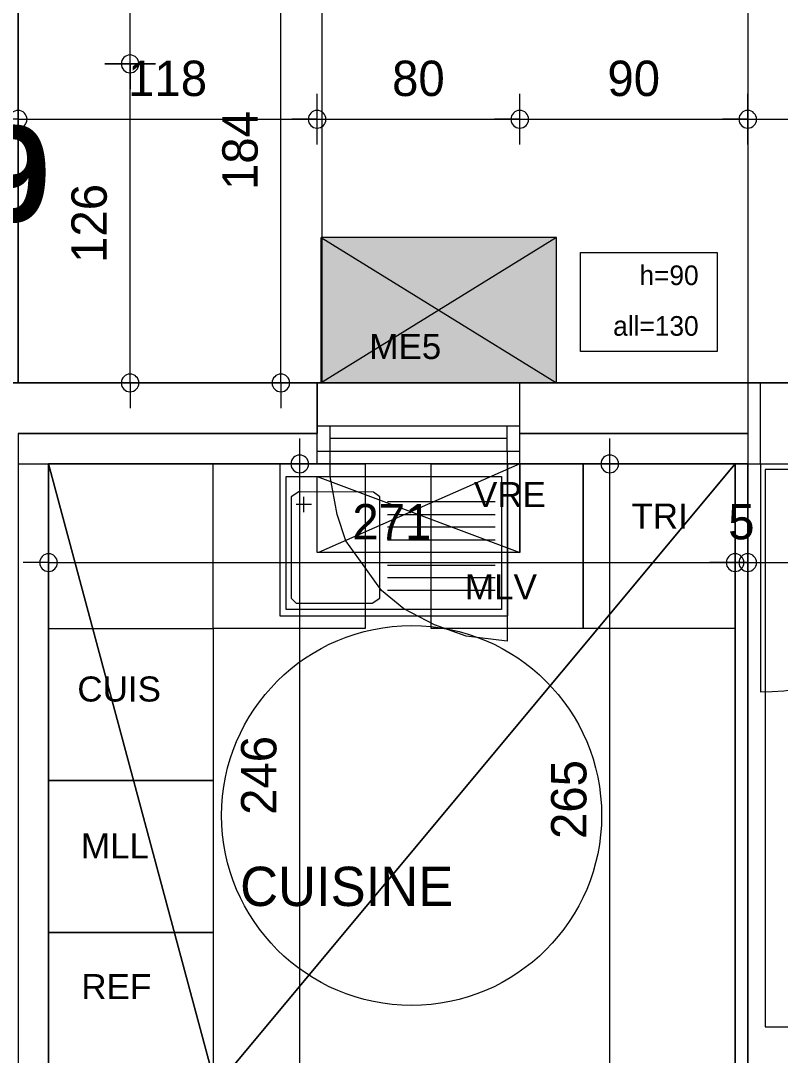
# Model space of a CAD drawing. Header units: metres. Extents: x 1.8 to 61.8, y -53.3 to -11.3.
# Drawn here: x 13.212 to 16.21, y -19.31 to -15.225 of the extents above; entities that cross this region are included whole.
import ezdxf
from ezdxf.enums import TextEntityAlignment as Align
from ezdxf.lldxf.tags import DXFTag

# ---------------------------------------------------------------- set-up
doc = ezdxf.new("R2010")
doc.units = ezdxf.units.M
doc.header["$MEASUREMENT"] = 0
for name, color, linetype in [('Calque commun', 7, 'Continuous'), ('Calque7', 7, 'Continuous'), ('Calque90', 7, 'Continuous'), ('Textes', 7, 'Continuous')]:
    doc.layers.add(name, color=color, linetype=linetype)
doc.styles.add('Arial9', font='arial.ttf', dxfattribs={"height": 0.098961})
doc.styles.add('Century Gothic10', font='GOTHIC.TTF', dxfattribs={"height": 0.077575})
doc.styles.add('Century Gothic15', font='GOTHIC.TTF', dxfattribs={"height": 0.139636})
doc.styles.add('Century Gothic16', font='GOTHICB.TTF', dxfattribs={"height": 0.378481})
doc.styles.add('Century Gothic18', font='GOTHIC.TTF', dxfattribs={"height": 0.155151})
tags = doc.linetypes.add('DOT2', pattern=[0.125, 0, -0.125]).pattern_tags.tags
tags[6:7] = [DXFTag(74, 4), DXFTag(75, 0), DXFTag(340, '0'), DXFTag(46, 1.0), DXFTag(50, 0.0), DXFTag(44, 0.0), DXFTag(45, 0.0)]
tags[4:5] = [DXFTag(74, 4), DXFTag(75, 0), DXFTag(340, '0'), DXFTag(46, 1.0), DXFTag(50, 0.0), DXFTag(44, 0.0), DXFTag(45, 0.0)]
tags = doc.linetypes.add('HIDDEN', pattern=[0.375, 0.25, -0.125]).pattern_tags.tags
tags[6:7] = [DXFTag(74, 4), DXFTag(75, 0), DXFTag(340, '0'), DXFTag(46, 1.0), DXFTag(50, 0.0), DXFTag(44, 0.0), DXFTag(45, 0.0)]
tags[4:5] = [DXFTag(74, 4), DXFTag(75, 0), DXFTag(340, '0'), DXFTag(46, 1.0), DXFTag(50, 0.0), DXFTag(44, 0.0), DXFTag(45, 0.0)]
tags = doc.linetypes.add('HIDDEN2', pattern=[0.1875, 0.125, -0.0625]).pattern_tags.tags
tags[6:7] = [DXFTag(74, 4), DXFTag(75, 0), DXFTag(340, '0'), DXFTag(46, 1.0), DXFTag(50, 0.0), DXFTag(44, 0.0), DXFTag(45, 0.0)]
tags[4:5] = [DXFTag(74, 4), DXFTag(75, 0), DXFTag(340, '0'), DXFTag(46, 1.0), DXFTag(50, 0.0), DXFTag(44, 0.0), DXFTag(45, 0.0)]

# ---------------------------------------------------------------- blocks, each defined once
blk = doc.blocks.new('Block52712')
at = {"layer": 'Calque commun', "color": 7, "linetype": 'Continuous', "lineweight": 18}
for p, q in [((13.2015, -16.6552), (14.3815, -16.6552)), ((15.1815, -16.6552), (16.0815, -16.6552))]:
    blk.add_line(p, q, dxfattribs=at)
at = {"layer": 'Calque commun', "color": 7, "linetype": 'Continuous', "lineweight": 9}
for p, q in [((13.2015, -16.8552), (14.3815, -16.8552)), ((15.1815, -16.8552), (16.0815, -16.8552)), ((13.2015, -16.9752), (14.3815, -16.9752)), ((15.1815, -16.9752), (16.0815, -16.9752))]:
    blk.add_line(p, q, dxfattribs=at)
blk = doc.blocks.new('Block52729')
at = {"layer": 'Calque commun', "color": 7, "linetype": 'Continuous', "lineweight": 9}
blk.add_line((13.3216, -25.3352), (13.3216, -16.9752), dxfattribs=at)
blk = doc.blocks.new('120x220')
at = {"layer": 'Calque commun', "color": 7, "linetype": 'HIDDEN', "lineweight": 9}
mesh = blk.add_polyface(dxfattribs=at)
corners = [(0, 2.2), (0, 0), (1.2, 0), (1.2, 2.2)]
mesh.append_faces([[corners[k] for k in face] for face in [(0, 1, 2, 3)]], dxfattribs={"color": 7})
blk = doc.blocks.new('@PRES_1_$$_1-10')
at = {"layer": 'Calque commun', "color": 5, "linetype": 'Continuous', "lineweight": 9}
for p, q in [((0, 0.32), (0.8, 0.32)), ((0.8, 0.15), (0, 0.15)), ((0.05, 0.05), (0.05, 0.15)), ((0.75, 0.15), (0.75, 0.05)), ((0.05, 0.1), (0.75, 0.1)), ((0.8, 0.05), (0, 0.05)), ((0, 0), (0.8, 0))]:
    blk.add_line(p, q, dxfattribs=at)
blk = doc.blocks.new('@PRES_1_$$_1-11')
at = {"layer": 'Calque commun', "color": 7, "linetype": 'Continuous', "lineweight": 9}
blk.add_line((0, 0), (0, 0.32), dxfattribs=at)
blk = doc.blocks.new('@PRES_1_$$_1-12')
at = {"layer": 'Calque commun', "color": 7, "linetype": 'Continuous', "lineweight": 9}
blk.add_line((0, 0), (0, 0.32), dxfattribs=at)
blk = doc.blocks.new('INTER_2D_COMB4')
at = {"layer": 'Calque commun', "color": 0, "linetype": 'ByBlock', "lineweight": -2}
for name in ['@PRES_1_$$_1-10', '@PRES_1_$$_1-11']:
    blk.add_blockref(name, (0, 0), dxfattribs=at)
at = {"layer": 'Calque commun', "color": 0, "linetype": 'ByBlock', "lineweight": -2, "extrusion": (0, 0, -1), "xscale": -1, "yscale": -1, "zscale": -1, "rotation": -180}
blk.add_blockref('@PRES_1_$$_1-12', (-0.8, 0), dxfattribs=at)
blk = doc.blocks.new('PLACED_COMB4')
at = {"layer": 'Calque commun', "color": 0, "linetype": 'ByBlock', "lineweight": -2}
blk.add_blockref('INTER_2D_COMB4', (0, 0), dxfattribs=at)
blk = doc.blocks.new('new59')
at = {"layer": 'Calque commun', "color": 5, "linetype": 'Continuous', "lineweight": 9}
blk.add_arc((0, 0), 0.5, 0, 359.99941, dxfattribs=at)
blk = doc.blocks.new('new60')
at = {"layer": 'Calque commun', "color": 5, "linetype": 'Continuous', "lineweight": 9}
blk.add_arc((0, 0), 0.5, 0, 359.99941, dxfattribs=at)
blk = doc.blocks.new('DimLine53301')
at = {"layer": 'Calque commun', "color": 5, "linetype": 'Continuous', "lineweight": 9}
for p, q in [((13.6432, -15.3952), (13.6432, -15.2952)), ((13.5432, -15.3952), (13.7432, -15.3952)), ((13.6432, -16.6552), (13.6432, -15.3952)), ((13.5432, -16.6552), (13.7432, -16.6552)), ((13.6432, -16.6552), (13.6432, -16.7552))]:
    blk.add_line(p, q, dxfattribs=at)
at = {"layer": 'Calque commun', "color": 5, "linetype": 'Continuous', "lineweight": 9, "xscale": 0.07000000029802322, "yscale": 0.07000000029802322, "zscale": 0.07000000029802322, "rotation": 90}
for name, p in [('new60', (13.6432, -15.3952)), ('new59', (13.6432, -16.6552))]:
    blk.add_blockref(name, p, dxfattribs=at)
at = {"layer": 'Calque commun', "color": 5, "linetype": 'Continuous', "lineweight": 9, "style": 'Century Gothic15'}
blk.add_text('126', height=0.13964, rotation=90, dxfattribs=at).set_placement((13.5932, -16.0252), align=Align.BOTTOM_CENTER)
blk = doc.blocks.new('new105')
at = {"layer": 'Calque commun', "color": 5, "linetype": 'Continuous', "lineweight": 9}
blk.add_arc((0, 0), 0.5, 0, 359.99941, dxfattribs=at)
blk = doc.blocks.new('new106')
at = {"layer": 'Calque commun', "color": 5, "linetype": 'Continuous', "lineweight": 9}
blk.add_arc((0, 0), 0.5, 0, 359.99941, dxfattribs=at)
blk = doc.blocks.new('DimLine55509')
at = {"layer": 'Calque commun', "color": 5, "linetype": 'Continuous', "lineweight": 9}
for p, q in [((13.2015, -15.7141), (13.2015, -15.5141)), ((14.3815, -15.7141), (14.3815, -15.5141)), ((13.2015, -15.6141), (13.1015, -15.6141)), ((13.2015, -15.6141), (14.3815, -15.6141)), ((14.3815, -15.6141), (14.4815, -15.6141))]:
    blk.add_line(p, q, dxfattribs=at)
at = {"layer": 'Calque commun', "color": 5, "linetype": 'Continuous', "lineweight": 9, "xscale": 0.07000000029802322, "yscale": 0.07000000029802322, "zscale": 0.07000000029802322}
for name, p in [('new105', (13.2015, -15.6141)), ('new106', (14.3815, -15.6141))]:
    blk.add_blockref(name, p, dxfattribs=at)
at = {"layer": 'Calque commun', "color": 5, "linetype": 'Continuous', "lineweight": 9, "style": 'Century Gothic15'}
blk.add_text('118', height=0.13964, dxfattribs=at).set_placement((13.7915, -15.5641), align=Align.BOTTOM_CENTER)
blk = doc.blocks.new('new107')
at = {"layer": 'Calque commun', "color": 5, "linetype": 'Continuous', "lineweight": 9}
blk.add_arc((0, 0), 0.5, 0, 359.99941, dxfattribs=at)
blk = doc.blocks.new('new108')
at = {"layer": 'Calque commun', "color": 5, "linetype": 'Continuous', "lineweight": 9}
blk.add_arc((0, 0), 0.5, 0, 359.99941, dxfattribs=at)
blk = doc.blocks.new('DimLine55517')
at = {"layer": 'Calque commun', "color": 5, "linetype": 'Continuous', "lineweight": 9}
for p, q in [((14.3815, -15.7141), (14.3815, -15.5141)), ((15.1815, -15.7141), (15.1815, -15.5141)), ((14.3815, -15.6141), (14.2815, -15.6141)), ((14.3815, -15.6141), (15.1815, -15.6141)), ((15.1815, -15.6141), (15.2815, -15.6141))]:
    blk.add_line(p, q, dxfattribs=at)
at = {"layer": 'Calque commun', "color": 5, "linetype": 'Continuous', "lineweight": 9, "xscale": 0.07000000029802322, "yscale": 0.07000000029802322, "zscale": 0.07000000029802322}
for name, p in [('new107', (14.3815, -15.6141)), ('new108', (15.1815, -15.6141))]:
    blk.add_blockref(name, p, dxfattribs=at)
at = {"layer": 'Calque commun', "color": 5, "linetype": 'Continuous', "lineweight": 9, "style": 'Century Gothic15'}
blk.add_text('80', height=0.13964, dxfattribs=at).set_placement((14.7815, -15.5641), align=Align.BOTTOM_CENTER)
blk = doc.blocks.new('new109')
at = {"layer": 'Calque commun', "color": 5, "linetype": 'Continuous', "lineweight": 9}
blk.add_arc((0, 0), 0.5, 0, 359.99941, dxfattribs=at)
blk = doc.blocks.new('new110')
at = {"layer": 'Calque commun', "color": 5, "linetype": 'Continuous', "lineweight": 9}
blk.add_arc((0, 0), 0.5, 0, 359.99941, dxfattribs=at)
blk = doc.blocks.new('DimLine55525')
at = {"layer": 'Calque commun', "color": 5, "linetype": 'Continuous', "lineweight": 9}
for p, q in [((15.1815, -15.7141), (15.1815, -15.5141)), ((16.0815, -15.7141), (16.0815, -15.5141)), ((15.1815, -15.6141), (15.0815, -15.6141)), ((15.1815, -15.6141), (16.0815, -15.6141)), ((16.0815, -15.6141), (16.1815, -15.6141))]:
    blk.add_line(p, q, dxfattribs=at)
at = {"layer": 'Calque commun', "color": 5, "linetype": 'Continuous', "lineweight": 9, "xscale": 0.07000000029802322, "yscale": 0.07000000029802322, "zscale": 0.07000000029802322}
for name, p in [('new109', (15.1815, -15.6141)), ('new110', (16.0815, -15.6141))]:
    blk.add_blockref(name, p, dxfattribs=at)
at = {"layer": 'Calque commun', "color": 5, "linetype": 'Continuous', "lineweight": 9, "style": 'Century Gothic15'}
blk.add_text('90', height=0.13964, dxfattribs=at).set_placement((15.6315, -15.5641), align=Align.BOTTOM_CENTER)
blk = doc.blocks.new('new111')
at = {"layer": 'Calque commun', "color": 5, "linetype": 'Continuous', "lineweight": 9}
blk.add_arc((0, 0), 0.5, 0, 359.99941, dxfattribs=at)
blk = doc.blocks.new('new112')
at = {"layer": 'Calque commun', "color": 5, "linetype": 'Continuous', "lineweight": 9}
blk.add_arc((0, 0), 0.5, 0, 359.99941, dxfattribs=at)
blk = doc.blocks.new('DimLine55533')
at = {"layer": 'Calque commun', "color": 5, "linetype": 'Continuous', "lineweight": 9}
for p, q in [((16.0815, -15.7141), (16.0815, -15.5141)), ((17.0815, -15.7141), (17.0815, -15.5141)), ((16.0815, -15.6141), (15.9815, -15.6141)), ((16.0815, -15.6141), (17.0815, -15.6141)), ((17.0815, -15.6141), (17.1815, -15.6141))]:
    blk.add_line(p, q, dxfattribs=at)
at = {"layer": 'Calque commun', "color": 5, "linetype": 'Continuous', "lineweight": 9, "xscale": 0.07000000029802322, "yscale": 0.07000000029802322, "zscale": 0.07000000029802322}
for name, p in [('new111', (16.0815, -15.6141)), ('new112', (17.0815, -15.6141))]:
    blk.add_blockref(name, p, dxfattribs=at)
at = {"layer": 'Calque commun', "color": 5, "linetype": 'Continuous', "lineweight": 9, "style": 'Century Gothic15'}
blk.add_text('100', height=0.13964, dxfattribs=at).set_placement((16.5815, -15.5641), align=Align.BOTTOM_CENTER)
blk = doc.blocks.new('new119')
at = {"layer": 'Calque commun', "color": 5, "linetype": 'Continuous', "lineweight": 9}
blk.add_arc((0, 0), 0.5, 0, 359.99941, dxfattribs=at)
blk = doc.blocks.new('new120')
at = {"layer": 'Calque commun', "color": 5, "linetype": 'Continuous', "lineweight": 9}
blk.add_arc((0, 0), 0.5, 0, 359.99941, dxfattribs=at)
blk = doc.blocks.new('DimLine55569')
at = {"layer": 'Calque commun', "color": 5, "linetype": 'Continuous', "lineweight": 9}
for p, q in [((14.2389, -14.8198), (14.2389, -14.7198)), ((14.1389, -14.8198), (14.3389, -14.8198)), ((14.2389, -16.6552), (14.2389, -14.8198)), ((14.1389, -16.6552), (14.3389, -16.6552)), ((14.2389, -16.6552), (14.2389, -16.7552))]:
    blk.add_line(p, q, dxfattribs=at)
at = {"layer": 'Calque commun', "color": 5, "linetype": 'Continuous', "lineweight": 9, "xscale": 0.07000000029802322, "yscale": 0.07000000029802322, "zscale": 0.07000000029802322, "rotation": 90}
for name, p in [('new120', (14.2389, -14.8198)), ('new119', (14.2389, -16.6552))]:
    blk.add_blockref(name, p, dxfattribs=at)
at = {"layer": 'Calque commun', "color": 5, "linetype": 'Continuous', "lineweight": 9, "style": 'Century Gothic15'}
blk.add_text('184', height=0.13964, rotation=90, dxfattribs=at).set_placement((14.1889, -15.7375), align=Align.BOTTOM_CENTER)
blk = doc.blocks.new('new135')
at = {"layer": 'Calque commun', "color": 5, "linetype": 'Continuous', "lineweight": 9}
blk.add_arc((0, 0), 0.5, 0, 359.99941, dxfattribs=at)
blk = doc.blocks.new('new136')
at = {"layer": 'Calque commun', "color": 5, "linetype": 'Continuous', "lineweight": 9}
blk.add_arc((0, 0), 0.5, 0, 359.99941, dxfattribs=at)
blk = doc.blocks.new('DimLine55817')
at = {"layer": 'Calque commun', "color": 5, "linetype": 'Continuous', "lineweight": 9}
for p, q in [((13.6432, -14.7998), (13.6432, -14.6998)), ((13.5432, -14.7998), (13.7432, -14.7998)), ((13.6432, -15.3952), (13.6432, -14.7998)), ((13.7432, -15.3952), (13.5432, -15.3952)), ((13.6432, -15.3952), (13.6432, -15.4952))]:
    blk.add_line(p, q, dxfattribs=at)
at = {"layer": 'Calque commun', "color": 5, "linetype": 'Continuous', "lineweight": 9, "xscale": 0.07000000029802322, "yscale": 0.07000000029802322, "zscale": 0.07000000029802322, "rotation": 90}
for name, p in [('new136', (13.6432, -14.7998)), ('new135', (13.6432, -15.3952))]:
    blk.add_blockref(name, p, dxfattribs=at)
at = {"layer": 'Calque commun', "color": 5, "linetype": 'Continuous', "lineweight": 9, "style": 'Century Gothic15'}
blk.add_text('60', height=0.13964, rotation=90, dxfattribs=at).set_placement((13.5932, -15.0975), align=Align.BOTTOM_CENTER)
blk = doc.blocks.new('xmodule1pcent')
at = {"layer": 'Calque commun', "color": 5, "linetype": 'Continuous', "lineweight": 9}
blk.add_arc((0, 0), 0.5, 0, 359.99941, dxfattribs=at)
blk = doc.blocks.new('xmodule1pcent2')
at = {"layer": 'Calque commun', "color": 5, "linetype": 'Continuous', "lineweight": 9}
blk.add_arc((0, 0), 0.5, 0, 359.99941, dxfattribs=at)
blk = doc.blocks.new('DimLine53246')
at = {"layer": 'Calque commun', "color": 5, "linetype": 'Continuous', "lineweight": 9}
for p, q in [((16.0815, -18.1163), (16.0815, -18.3163)), ((17.3815, -18.1163), (17.3815, -18.3163)), ((16.0815, -18.2163), (15.9815, -18.2163)), ((16.0815, -18.2163), (17.3815, -18.2163)), ((17.3815, -18.2163), (17.4815, -18.2163))]:
    blk.add_line(p, q, dxfattribs=at)
at = {"layer": 'Calque commun', "color": 5, "linetype": 'Continuous', "lineweight": 9, "xscale": 0.07000000029802322, "yscale": 0.07000000029802322, "zscale": 0.07000000029802322}
for name, p in [('xmodule1pcent', (16.0815, -18.2163)), ('xmodule1pcent2', (17.3815, -18.2163))]:
    blk.add_blockref(name, p, dxfattribs=at)
at = {"layer": 'Calque commun', "color": 5, "linetype": 'Continuous', "lineweight": 9, "style": 'Century Gothic15'}
blk.add_text('130', height=0.13964, dxfattribs=at).set_placement((16.7315, -18.1663), align=Align.BOTTOM_CENTER)
blk = doc.blocks.new('xmodule1pcent3')
at = {"layer": 'Calque commun', "color": 5, "linetype": 'Continuous', "lineweight": 9}
blk.add_arc((0, 0), 0.5, 0, 359.99941, dxfattribs=at)
blk = doc.blocks.new('xmodule1pcent4')
at = {"layer": 'Calque commun', "color": 5, "linetype": 'Continuous', "lineweight": 9}
blk.add_arc((0, 0), 0.5, 0, 359.99941, dxfattribs=at)
blk = doc.blocks.new('DimLine55267')
at = {"layer": 'Calque commun', "color": 5, "linetype": 'Continuous', "lineweight": 9}
for p, q in [((13.3216, -18.1163), (13.3216, -18.3163)), ((16.0315, -18.1163), (16.0315, -18.3163)), ((13.3216, -18.2163), (13.2215, -18.2163)), ((13.3216, -18.2163), (16.0315, -18.2163)), ((16.0315, -18.2163), (16.1315, -18.2163))]:
    blk.add_line(p, q, dxfattribs=at)
at = {"layer": 'Calque commun', "color": 5, "linetype": 'Continuous', "lineweight": 9, "xscale": 0.07000000029802322, "yscale": 0.07000000029802322, "zscale": 0.07000000029802322}
for name, p in [('xmodule1pcent3', (13.3216, -18.2163)), ('xmodule1pcent4', (16.0315, -18.2163))]:
    blk.add_blockref(name, p, dxfattribs=at)
at = {"layer": 'Calque commun', "color": 5, "linetype": 'Continuous', "lineweight": 9, "style": 'Century Gothic15'}
blk.add_text('271', height=0.13964, dxfattribs=at).set_placement((14.6765, -18.1663), align=Align.BOTTOM_CENTER)
blk = doc.blocks.new('xmodule1pcent5')
at = {"layer": 'Calque commun', "color": 5, "linetype": 'Continuous', "lineweight": 9}
blk.add_arc((0, 0), 0.5, 0, 359.99941, dxfattribs=at)
blk = doc.blocks.new('xmodule1pcent6')
at = {"layer": 'Calque commun', "color": 5, "linetype": 'Continuous', "lineweight": 9}
blk.add_arc((0, 0), 0.5, 0, 359.99941, dxfattribs=at)
blk = doc.blocks.new('DimLine55275')
at = {"layer": 'Calque commun', "color": 5, "linetype": 'Continuous', "lineweight": 9}
for p, q in [((16.0315, -18.1163), (16.0315, -18.3163)), ((16.0815, -18.1163), (16.0815, -18.3163)), ((16.0315, -18.2163), (15.9315, -18.2163)), ((16.0315, -18.2163), (16.0815, -18.2163)), ((16.0815, -18.2163), (16.1815, -18.2163))]:
    blk.add_line(p, q, dxfattribs=at)
at = {"layer": 'Calque commun', "color": 5, "linetype": 'Continuous', "lineweight": 9, "xscale": 0.07000000029802322, "yscale": 0.07000000029802322, "zscale": 0.07000000029802322}
for name, p in [('xmodule1pcent5', (16.0315, -18.2163)), ('xmodule1pcent6', (16.0815, -18.2163))]:
    blk.add_blockref(name, p, dxfattribs=at)
at = {"layer": 'Calque commun', "color": 5, "linetype": 'Continuous', "lineweight": 9, "style": 'Century Gothic15'}
blk.add_text('5', height=0.1396, dxfattribs=at).set_placement((16.0565, -18.1663), align=Align.BOTTOM_CENTER)
blk = doc.blocks.new('xmodule1pcent27')
at = {"layer": 'Calque commun', "color": 5, "linetype": 'Continuous', "lineweight": 9}
blk.add_arc((0, 0), 0.5, 0, 359.99941, dxfattribs=at)
blk = doc.blocks.new('xmodule1pcent28')
at = {"layer": 'Calque commun', "color": 5, "linetype": 'Continuous', "lineweight": 9}
blk.add_arc((0, 0), 0.5, 0, 359.99941, dxfattribs=at)
blk = doc.blocks.new('DimLine55678')
at = {"layer": 'Calque commun', "color": 5, "linetype": 'Continuous', "lineweight": 9}
for p, q in [((15.5367, -17.8266), (15.5367, -17.7266)), ((15.6367, -17.8266), (15.4367, -17.8266)), ((15.5367, -20.4766), (15.5367, -17.8266)), ((15.6367, -20.4766), (15.4367, -20.4766)), ((15.5367, -20.4766), (15.5367, -20.5766))]:
    blk.add_line(p, q, dxfattribs=at)
at = {"layer": 'Calque commun', "color": 5, "linetype": 'Continuous', "lineweight": 9, "xscale": 0.07000000029802322, "yscale": 0.07000000029802322, "zscale": 0.07000000029802322, "rotation": 90}
for name, p in [('xmodule1pcent28', (15.5367, -17.8266)), ('xmodule1pcent27', (15.5367, -20.4766))]:
    blk.add_blockref(name, p, dxfattribs=at)
at = {"layer": 'Calque commun', "color": 5, "linetype": 'Continuous', "lineweight": 9, "style": 'Century Gothic15'}
blk.add_text('265', height=0.13964, rotation=90, dxfattribs=at).set_placement((15.4867, -19.1516), align=Align.BOTTOM_CENTER)
blk = doc.blocks.new('xmodule1pcent31')
at = {"layer": 'Calque commun', "color": 5, "linetype": 'Continuous', "lineweight": 9}
blk.add_arc((0, 0), 0.5, 0, 359.99941, dxfattribs=at)
blk = doc.blocks.new('xmodule1pcent32')
at = {"layer": 'Calque commun', "color": 5, "linetype": 'Continuous', "lineweight": 9}
blk.add_arc((0, 0), 0.5, 0, 359.99941, dxfattribs=at)
blk = doc.blocks.new('DimLine55694')
at = {"layer": 'Calque commun', "color": 5, "linetype": 'Continuous', "lineweight": 9}
for p, q in [((14.3129, -17.8266), (14.3129, -17.7266)), ((14.2129, -17.8266), (14.4129, -17.8266)), ((14.3129, -20.2866), (14.3129, -17.8266)), ((14.2129, -20.2866), (14.4129, -20.2866)), ((14.3129, -20.2866), (14.3129, -20.3866))]:
    blk.add_line(p, q, dxfattribs=at)
at = {"layer": 'Calque commun', "color": 5, "linetype": 'Continuous', "lineweight": 9, "xscale": 0.07000000029802322, "yscale": 0.07000000029802322, "zscale": 0.07000000029802322, "rotation": 90}
for name, p in [('xmodule1pcent32', (14.3129, -17.8266)), ('xmodule1pcent31', (14.3129, -20.2866))]:
    blk.add_blockref(name, p, dxfattribs=at)
at = {"layer": 'Calque commun', "color": 5, "linetype": 'Continuous', "lineweight": 9, "style": 'Century Gothic15'}
blk.add_text('246', height=0.13964, rotation=90, dxfattribs=at).set_placement((14.2629, -19.0566), align=Align.BOTTOM_CENTER)
blk = doc.blocks.new('_15-2')
at = {"layer": 'Calque90', "color": 6, "linetype": 'ByBlock', "lineweight": 9}
for p, q in [((0.9, 0.6), (0, 0.6)), ((0, 0.6), (0, 0)), ((0.9, 0), (0.9, 0.6)), ((0.025, 0.025), (0.025, 0.55)), ((0.025, 0.55), (0.875, 0.55)), ((0.875, 0.55), (0.875, 0.025)), ((0.075, 0.49), (0.045, 0.47)), ((0.045, 0.47), (0.045, 0.07)), ((0.37, 0.4888), (0.075, 0.49)), ((0.095, 0.4099), (0.095, 0.4699)), ((0.395, 0.47), (0.37, 0.4888)), ((0.395, 0.07), (0.395, 0.47)), ((0.85, 0.45), (0.425, 0.45)), ((0.125, 0.4398), (0.065, 0.44)), ((0.425, 0.4), (0.85, 0.4)), ((0.85, 0.35), (0.425, 0.35)), ((0.425, 0.3), (0.85, 0.3)), ((0.85, 0.25), (0.425, 0.25)), ((0.425, 0.2), (0.85, 0.2)), ((0.85, 0.15), (0.425, 0.15)), ((0.85, 0.1), (0.425, 0.1)), ((0.045, 0.07), (0.065, 0.05)), ((0.045, 0.07), (0.065, 0.05)), ((0.065, 0.05), (0.365, 0.05)), ((0.365, 0.05), (0.395, 0.07)), ((0, 0), (0.9, 0)), ((0.875, 0.025), (0.025, 0.025))]:
    blk.add_line(p, q, dxfattribs=at)
blk = doc.blocks.new('60x65')
at = {"layer": 'Calque commun', "color": 7, "linetype": 'HIDDEN', "lineweight": 9}
mesh = blk.add_polyface(dxfattribs=at)
corners = [(0, 0.6), (0.65, 0.6), (0.65, 0), (0, 0)]
mesh.append_faces([[corners[k] for k in face] for face in [(0, 1, 2, 3)]], dxfattribs={"color": 7})
blk = doc.blocks.new('xmodule1pcent67')
at = {"layer": 'Calque commun', "color": 15, "linetype": 'Continuous', "lineweight": 18}
for p, q in [((16.0315, -17.8266), (16.0315, -20.3966)), ((16.0815, -17.8266), (16.0315, -17.8266)), ((16.0815, -17.8266), (16.0815, -20.3966))]:
    blk.add_line(p, q, dxfattribs=at)
at = {"layer": 'Calque commun', "color": 7, "linetype": 'HIDDEN', "lineweight": 9, "extrusion": (0, -1.22461e-16, -1)}
blk.add_arc((-14.7548, -19.2147), 0.75, 270, 269.9994, dxfattribs=at)
at = {"layer": 'Calque commun', "color": 5, "linetype": 'Continuous', "lineweight": 9}
for name in ['DimLine55694', 'DimLine55678', 'DimLine55267', 'DimLine55275', 'DimLine53246']:
    blk.add_blockref(name, (0, 0), dxfattribs=at)
at = {"layer": 'Calque commun', "color": 0, "linetype": 'ByBlock', "lineweight": -2, "rotation": -90.00000000000001}
for p in [(13.9715, -17.8268), (14.8315, -17.8267), (15.4315, -17.8266)]:
    blk.add_blockref('60x65', p, dxfattribs=at)
at = {"layer": 'Calque commun', "color": 0, "linetype": 'DOT2', "lineweight": -2}
blk.add_blockref('_15-2', (14.2339, -18.4266), dxfattribs=at)
at = {"layer": 'Calque commun', "color": 0, "linetype": 'ByBlock', "lineweight": -2}
for name, p in [('120x220', (16.1509, -20.049)), ('60x65', (13.3216, -19.0768)), ('60x65', (13.3216, -19.6768)), ('60x65', (13.3216, -20.2768))]:
    blk.add_blockref(name, p, dxfattribs=at)
at = {"layer": 'Textes', "color": 5, "linetype": 'ByBlock', "lineweight": -2, "style": 'Arial9'}
for s, p in [('TRI', (15.6223, -18.1115)), ('MLV', (14.9652, -18.3916)), ('CUIS', (13.4351, -18.7945)), ('MLL', (13.4491, -19.4138)), ('REF', (13.4508, -19.9697))]:
    blk.add_text(s, height=0.09896, dxfattribs=at).set_placement(p, align=Align.BOTTOM_LEFT)
at = {"layer": 'Textes', "color": 5, "linetype": 'ByBlock', "lineweight": -2, "style": 'Century Gothic18'}
blk.add_text('CUISINE', height=0.15515, dxfattribs=at).set_placement((14.0777, -19.4171), align=Align.TOP_LEFT)
at = {"layer": 'Calque commun', "color": 9, "linetype": 'Continuous', "lineweight": 18}
mesh = blk.add_polyface(dxfattribs=at)
corners = [(17.262, -21.4566), (17.262, -21.3766), (17.1586, -21.4553), (16.0315, -17.8266), (13.9816, -20.2866), (16.0315, -20.4766), (17.0395, -21.5019), (18.2659, -20.4766), (18.2659, -21.3766), (16.9815, -21.654), (13.9816, -21.0066), (13.3216, -26.1866), (16.9815, -22.4041), (19.2815, -26.1866), (13.3216, -21.0066), (19.2815, -22.4041), (13.3216, -20.2866), (13.3216, -17.8268)]
mesh.append_faces([[corners[k] for k in face] for face in [(7, 1, 8), (11, 10, 14)]], dxfattribs={"vtx0": -1, "color": 9})
mesh.append_faces([[corners[k] for k in face] for face in [(3, 4, 5), (9, 10, 12), (10, 5, 4)]], dxfattribs={"vtx0": -1, "vtx1": -1, "color": 9})
mesh.append_faces([[corners[k] for k in face] for face in [(6, 1, 5), (9, 5, 10), (11, 12, 10)]], dxfattribs={"vtx0": -1, "vtx1": -1, "vtx2": -1, "color": 9})
mesh.append_faces([[corners[k] for k in face] for face in [(0, 1, 2), (15, 12, 13), (16, 4, 17)]], dxfattribs={"vtx1": -1, "color": 9})
mesh.append_faces([[corners[k] for k in face] for face in [(7, 5, 1), (6, 2, 1), (11, 13, 12), (9, 6, 5), (3, 17, 4)]], dxfattribs={"vtx1": -1, "vtx2": -1, "color": 9})
at = {"layer": 'Calque commun', "color": 9, "linetype": 'Continuous', "lineweight": 9}
mesh = blk.add_polyface(dxfattribs=at)
corners = [(17.3815, -20.3966), (16.0815, -20.3966), (16.0815, -17.8266), (17.3815, -17.8266)]
mesh.append_faces([[corners[k] for k in face] for face in [(0, 1, 2, 3)]], dxfattribs={"color": 9})
blk = doc.blocks.new('@PRES_1_$$_1-25')
at = {"layer": 'Calque commun', "color": 5, "linetype": 'Continuous', "lineweight": 9}
blk.add_line((0.05, 0.32), (0.05, 1.22), dxfattribs=at)
at = {"layer": 'Calque commun', "color": 5, "linetype": 'Continuous', "lineweight": 9, "extrusion": (0, 0, -1)}
blk.add_arc((-0.05, 0.32), 0.9, 90, 180, dxfattribs=at)
at = {"layer": 'Calque commun', "color": 5, "linetype": 'Continuous', "lineweight": 9}
mesh = blk.add_polyface(dxfattribs=at)
corners = [(0, 0), (0, 0.32), (0.05, 0.32), (0.05, 0)]
mesh.append_faces([[corners[k] for k in face] for face in [(0, 1, 2, 3)]], dxfattribs={"color": 5})
mesh = blk.add_polyface(dxfattribs=at)
corners = [(0.95, 0), (0.95, 0.32), (1, 0.32), (1, 0)]
mesh.append_faces([[corners[k] for k in face] for face in [(0, 1, 2, 3)]], dxfattribs={"color": 5})
blk = doc.blocks.new('@PRES_1_$$_1-26')
at = {"layer": 'Calque commun', "color": 0, "linetype": 'ByBlock', "lineweight": -2}
blk.add_line((0, 0), (0, 0.32), dxfattribs=at)
blk = doc.blocks.new('@PRES_1_$$_1-27')
at = {"layer": 'Calque commun', "color": 0, "linetype": 'ByBlock', "lineweight": -2}
blk.add_line((0, 0), (0, 0.32), dxfattribs=at)
blk = doc.blocks.new('INTER_2D_COMB9')
at = {"layer": 'Calque7', "color": 0, "linetype": 'ByBlock', "lineweight": -2}
blk.add_blockref('@PRES_1_$$_1-25', (0, 0), dxfattribs=at)
at = {"layer": 'Calque7', "color": 7, "linetype": 'Continuous', "lineweight": 9}
blk.add_blockref('@PRES_1_$$_1-26', (0, 0), dxfattribs=at)
at = {"layer": 'Calque7', "color": 7, "linetype": 'Continuous', "lineweight": 9, "extrusion": (0, 0, -1), "xscale": -1, "yscale": -1, "zscale": -1, "rotation": -180}
blk.add_blockref('@PRES_1_$$_1-27', (-1, 0), dxfattribs=at)
blk = doc.blocks.new('PLACED_COMB9')
at = {"layer": 'Calque7', "color": 0, "linetype": 'ByBlock', "lineweight": -2}
blk.add_blockref('INTER_2D_COMB9', (0, 0), dxfattribs=at)

msp = doc.modelspace()

# ---------------------------------------------------------------- linework, layer by layer
at = {"layer": 'Calque commun', "color": 7, "linetype": 'HIDDEN', "lineweight": 9, "flags": 128}
msp.add_lwpolyline([(15.3271, -16.0812), (14.3977, -16.0812), (14.3977, -16.6552), (15.3271, -16.6552), (15.3271, -16.0812), (14.3977, -16.6552), (14.3977, -16.0812), (15.3271, -16.6552)], dxfattribs=at)
at = {"layer": 'Calque commun', "color": 7, "linetype": 'HIDDEN2', "lineweight": 9, "flags": 128}
msp.add_lwpolyline([(15.1315, -16.9252), (15.1315, -17.6752), (14.97, -17.6556), (14.8455, -17.6097), (14.7243, -17.5475), (14.6358, -17.4754), (14.5637, -17.3739), (14.4949, -17.2789), (14.4607, -17.1752), (14.4333, -17.0252), (14.4333, -16.9252)], dxfattribs=at)
at = {"layer": 'Calque commun', "color": 21, "linetype": 'HIDDEN2', "lineweight": 9, "flags": 128}
msp.add_lwpolyline([(15.1815, -16.9752), (15.1815, -17.3252), (14.3815, -17.3252), (14.3815, -17.0252), (15.1815, -17.3252), (15.1815, -16.9752), (14.3866, -17.3252)], dxfattribs=at)
at = {"layer": 'Calque commun', "color": 9, "linetype": 'Continuous', "lineweight": 9}
msp.add_polyline3d([(26.0015, -14.8198, 0), (19.4015, -14.8198, 0), (19.4015, -16.6552, 0), (13.0015, -16.6552, 0), (13.2015, -16.6552, 0), (13.2015, -14.8198, 0), (6.6015, -14.8198, 0), (6.6015, -23.8198, 0), (13.0015, -23.8198, 0), (13.0015, -25.6552, 0), (19.6015, -25.6552, 0), (19.6015, -23.8198, 0), (26.0015, -23.8198, 0)], close=True, dxfattribs=at)
at = {"layer": 'Calque commun', "color": 12, "linetype": 'Continuous', "lineweight": 18}
for points in [[(14.3815, -16.6552, 0), (14.3815, -16.8152, 0), (14.3815, -16.8552, 0), (13.2015, -16.8552, 0), (13.2015, -25.4552, 0), (14.8015, -25.4552, 0), (14.8015, -25.6552, 0)], [(16.0815, -16.6552, 0), (16.0815, -16.8552, 0), (15.1815, -16.8552, 0), (15.1815, -16.6552, 0)], [(16.0815, -16.6552, 0), (16.0815, -16.8552, 0), (15.1815, -16.8552, 0), (15.1815, -16.6552, 0)]]:
    msp.add_polyline3d(points, dxfattribs=at)
at = {"layer": 'Calque commun', "color": 43, "linetype": 'HIDDEN', "lineweight": 9}
msp.add_trace([(15.3271, -16.0812), (14.3977, -16.0812), (15.3271, -16.6552), (14.3977, -16.6552)], dxfattribs=at)

# ---------------------------------------------------------------- block references
at = {"layer": 'Calque commun', "color": 0, "linetype": 'ByBlock', "lineweight": -2}
for name, p in [('120x220', (13.2015, -16.6552)), ('120x220', (16.0815, -16.6552)), ('Block52729', (0, 0)), ('Block52712', (0, 0)), ('xmodule1pcent67', (0, 0.8516))]:
    msp.add_blockref(name, p, dxfattribs=at)
at = {"layer": 'Calque commun', "color": 5, "linetype": 'Continuous', "lineweight": 9}
for name in ['DimLine55817', 'DimLine55569', 'DimLine53301', 'DimLine55509', 'DimLine55517', 'DimLine55525', 'DimLine55533']:
    msp.add_blockref(name, (0, 0), dxfattribs=at)
at = {"layer": 'Calque commun', "color": 0, "linetype": 'ByBlock', "lineweight": -2, "extrusion": (0, 0, -1), "xscale": -1, "yscale": -1, "zscale": -1, "rotation": -180}
msp.add_blockref('PLACED_COMB4', (-15.1815, -16.9752), dxfattribs=at)
at = {"layer": 'Calque commun', "color": 0, "linetype": 'ByBlock', "lineweight": -2, "extrusion": (0, 0, -1), "xscale": -1, "yscale": -1, "zscale": -1}
msp.add_blockref('PLACED_COMB9', (-16.0815, -16.6552), dxfattribs=at)

# ---------------------------------------------------------------- texts
at = {"layer": 'Calque commun', "color": 5, "linetype": 'ByBlock', "lineweight": -2, "insert": (15.8878, -16.1912), "char_height": 0.07758, "attachment_point": 3, "line_spacing_factor": 1.546883, "style": 'Century Gothic10'}
msp.add_mtext('h=90\\Pall=130', dxfattribs=at)
at = {"layer": 'Textes', "color": 5, "linetype": 'ByBlock', "lineweight": -2}
for s, height, style, p in [('9', 0.3785, 'Century Gothic16', (13.0471, -16.1322)), ('ME5', 0.09896, 'Arial9', (14.5874, -16.5905))]:
    msp.add_text(s, height=height, dxfattribs=dict(at, style=style)).set_placement(p, align=Align.BOTTOM_LEFT)
at = {"layer": 'Textes', "color": 5, "linetype": 'ByBlock', "lineweight": -2, "style": 'Arial9'}
msp.add_text('VRE', height=0.09896, dxfattribs=at).set_placement((15.2851, -17.1752), align=Align.BOTTOM_RIGHT)

# ---------------------------------------------------------------- meshes
at = {"layer": 'Calque commun', "color": 7, "linetype": 'Continuous', "lineweight": 9}
mesh = msp.add_polyface(dxfattribs=at)
corners = [(61.7636, -11.3086), (1.7636, -11.3086), (1.7636, -53.3086), (61.7636, -53.3086)]
mesh.append_faces([[corners[k] for k in face] for face in [(0, 1, 2, 3)]], dxfattribs={"color": 7})
at = {"layer": 'Calque commun', "color": 11, "linetype": 'Continuous', "lineweight": 18}
mesh = msp.add_polyface(dxfattribs=at)
corners = [(15.4219, -16.1403), (15.9603, -16.1403), (15.9603, -16.5311), (15.4219, -16.5311)]
mesh.append_faces([[corners[k] for k in face] for face in [(0, 1, 2, 3)]], dxfattribs={"color": 11})

doc.saveas('drawing.dxf')
